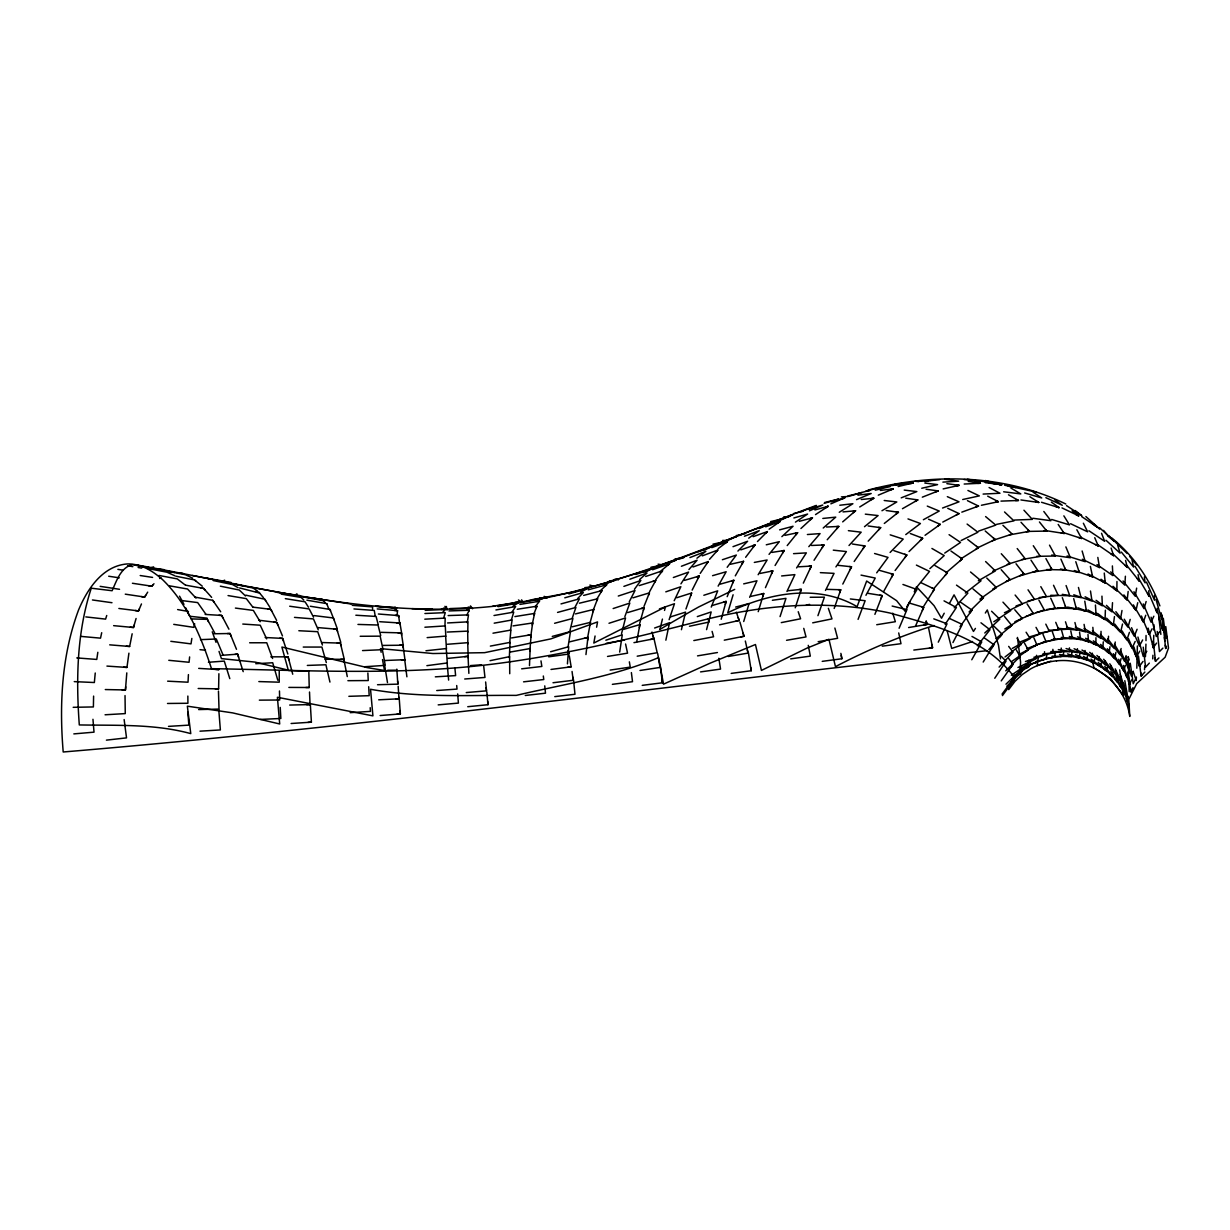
<?xml version="1.0" encoding="UTF-8"?>
<svg xmlns="http://www.w3.org/2000/svg" width="1230" height="1230" viewBox="0 0 1230 1230"><rect width="100%" height="100%" fill="white"/><g stroke="black" fill="none" stroke-linecap="round" stroke-linejoin="round"><path stroke-width="1.5" d="M1123.636 683.204L1123.62 687.14L1115.256 668.889M279.241 670.842L279.225 682.189L258.854 681.574M1077.542 636.786L1095.869 644.735L1095.945 637.724M1120.161 676.946L1120.13 680.928L1109.783 663.754M1114.226 588.847L1116.855 590.754L1116.963 581.498M1137.366 645.965L1136.828 668.213M1145.945 644.136L1145.438 656.666M1145.991 640.661L1146.053 635.464M1153.786 635.28L1153.325 647.887M1153.863 630.006L1153.94 624.717M198.199 688.493L218.602 688.862L218.894 673.733M467.769 632.22L467.954 621.842L447.582 622.964M1157.076 612.079L1155.754 609.773M93.603 696.103L93.388 706.943L73.185 707.312M444.968 625.87L445.183 618.09L424.796 619.182M1157.184 608.373L1157.076 612.801L1149.297 594.428M1112.612 672.61L1112.504 676.546L1098.175 662.401M1160.859 634.403L1158.829 617.276L1159.752 620.95M1112.52 675.9L1110.137 674.178M1102.203 617.952L1105.063 619.536L1105.386 610.218M530.038 651.408L530.13 648.564L510.496 651.992M1117.455 678.33L1117.317 682.204L1104.786 666.429M372.536 609.204L372.613 606.897L352.287 605.329M529.484 665.63L530.13 648.564M1121.56 684.526L1121.422 688.293L1110.782 671.211M1117.347 681.558L1115.256 679.575M1121.437 687.662L1119.669 685.448M509.328 657.62L510.035 642.383L490.37 646.088M1136.397 677.023L1136.213 680.544L1133.337 671.995M188.421 674.609L188.021 682.204L167.634 681.174M1152.741 658.896L1152.941 655.236M1108.522 636.264L1108.107 643.152L1092.409 630.898M1125.389 576.224L1124.85 585.157L1110.675 571.873M1107.215 667.567L1106.969 671.426L1091.056 659.096M1112.52 602.685L1111.935 611.864L1096.099 600.332M1107.015 670.78L1104.34 669.351M1144.5 669.72L1144.776 665.984M1103.295 641.829L1102.787 648.61L1085.598 638.262M567.43 663.877L568.721 646.719L550.61 651.731M1102.88 647.487L1102.787 648.61L1099.943 646.888M530.96 637.278L531.145 634.741L511.496 637.94M125.691 686.801L125.445 689.953L105.303 689.553M126.798 672.887L125.445 689.953L122.108 689.892M529.946 649.947L531.145 634.741L527.885 635.28M1036.014 661.525L1054.817 656.835L1055.094 653.222M1044.701 658.619L1063.258 656.144L1063.581 652.438M509.697 643.059L510.88 630.083L492.984 633.189M152.09 568.245L132.102 564.632C120.571 567.83 116.573 580.99 112.099 590.723L91.281 588.201C76.875 632.051 75.937 679.283 79.304 724.931C116.558 725.639 154.427 723.717 190.773 733.618L187.36 706.174L232.685 712.893L279.702 723.978L277.396 697.272L372.921 715.86L370.538 689.277C418.754 698.01 467.585 695.058 516.262 695.396C564.063 684.08 613.001 676.915 658.573 657.589L663.539 684.157L709.848 663.293L755.451 644.52L761.432 670.427L806.603 648.302L828.928 639.277L835.462 666.645C867.089 650.147 899.976 636.095 934.062 625.501M95.248 673.01L94.356 682.527L74.261 681.62M1101.173 663.108L1100.804 666.906L1083.476 656.42M1100.865 666.276L1097.944 665.153M189.62 656.928L189.066 662.278L168.787 660.31M397.044 615.584L397.551 610.664L377.241 608.927M1161.92 615.215L1161.535 618.844L1156.031 599.533M1052.081 656.251L1071.438 656.513L1071.837 652.746M587.633 640.23L587.955 637.371L569.844 641.783M1037.628 662.109L1037.228 665.676L1050.912 661.156M585.957 654.56L587.955 637.371L584.957 638.109M1127.326 598.533L1127.157 599.948L1124.804 597.688M1128.171 591.461L1127.157 599.948L1113.042 586.279M1075.589 654.621L1094.07 663.093L1094.531 659.326M1059.491 654.468L1079.325 657.835L1079.802 654.053M1087.366 656.266L1086.889 660.033L1067.517 653.93M1086.966 659.418L1083.676 659.003M1036.536 655.313L1036.075 658.803L1017.963 667.506M1093.332 640.83L1109.106 653.238L1109.967 646.719M1110.675 623.395L1113.304 625.363L1114.457 616.599M1115.256 642.014L1114.38 648.548L1100.373 634.419M532.344 625.132L532.636 622.964L513.002 625.901M106.933 666.091L126.951 667.429L128.919 653.176M530.853 635.941L532.636 622.964M1162.75 629.775L1161.781 627.1M97.831 652.3L96.77 659.434L76.783 657.912M619.689 652.085L622.272 634.788L605.852 640.215M191.849 638.432L191.004 643.874L170.832 641.322M510.481 630.452L512.126 619.966L494.199 623.164M1163.196 626.977L1162.673 630.329L1157.492 610.864M467.262 622.688L468.507 614.892L448.151 615.569M568.045 646.995L570.474 631.574L552.27 636.417M1136.643 588.125L1135.259 596.243L1123.052 580.975M1121.991 610.495L1120.515 619.028L1106.416 605.345M595.074 636.002L593.829 643.044L665.369 606.974L664.523 610.434M596.612 627.208L597.549 621.919L550.794 638.908L484.62 652.669L432.96 653.53L380.47 648.625L381.146 652.269M639.354 627.485L639.877 624.594L623.487 629.422M1019.778 674.486L1020.592 662.232L1017.456 637.432M1026.989 665.461L1046.177 658.696L1046.838 655.067M590 624.917L590.477 622.349L572.288 626.777M636.679 641.952L639.877 624.594M587.602 637.74L590.477 622.349M1115.902 652.331L1114.703 658.527L1100.589 644.397M1114.903 657.496L1114.703 658.527L1112.381 656.159M109.701 644.843L129.642 646.473L132.163 633.788M1037.659 661.263L1019.593 670.212M1038.258 658.281L1037.536 661.863L1034.553 663.247M1121.13 648.502L1119.869 654.621L1107.753 638.893M534.204 615.185L534.573 613.432L514.893 616.584M532.344 623.933L534.573 613.432M665.861 640.184L669.551 622.703L654.621 628.007M101.706 632.712L100.522 638.155L80.611 636.371M1133.998 607.835L1136.013 610.403L1137.735 602.715M681.42 629.699L685.587 612.11L670.765 616.814M1118.285 629.822L1120.622 632.143L1122.529 624.041M194.663 623.748L193.802 627.362L173.753 624.363M569.751 631.636L572.903 618.413L554.607 623.272M1028.787 660.249L1027.926 663.831L1011.321 675.239M659.91 629.514L662.432 619.105M621.55 633.604L625.547 617.952L609.004 623.272M1121.068 658.604L1119.577 664.385L1107.277 648.702M706.558 629.637L711.171 611.94L697.318 616.599M1119.823 663.416L1119.577 664.385L1117.547 661.771M593.121 611.618L593.706 609.419L575.486 613.908M590.108 622.641L593.706 609.419M643.367 610.28L644.09 607.666L627.608 612.601M721.195 619.244L726.13 601.393L723.855 602.054M725.3 604.345L726.13 601.393L712.462 605.452M1130.186 619.397L1128.002 627.208L1115.856 611.694M1166.532 635.941L1165.856 638.339L1163.303 618.229M639.692 623.333L644.09 607.666L641.353 608.496M1126.111 655.605L1124.527 661.263L1114.426 644.166M134.178 625.101L133.501 627.5L113.637 625.655M136.084 618.49L133.501 627.5L130.196 627.192M443.753 617.752L445.275 612.648L424.919 613.509M733.111 594.782L727.76 612.771C767.428 593.244 816.858 583.22 857.11 606.636L866.673 581.037L896.624 600.671L905.357 611.556L909.8 601.654M743.72 621.504L749.055 603.546L735.648 607.051M511.357 620.089L513.74 612.125L494.014 615.507M1146.145 601.532L1144.023 608.65L1133.937 591.738M1015.042 674.547L1013.997 678.007L1002.02 694.181M758.218 611.664L763.738 593.506L761.555 593.982M762.815 596.504L763.738 593.506L750.623 596.442M1021.638 666.506L1020.47 670.258L1005.971 684.203M106.733 615.492L105.596 619.12L85.823 616.907M1125.404 665.353L1123.682 670.719L1113.304 653.684M1123.959 669.827L1123.682 670.719L1121.975 667.875M780.051 616.599L785.97 598.364L772.379 600.286M795.241 607.805L801.268 589.339L799.054 589.554M1165.779 648.179L1165.256 645.197M669.12 619.659L674.471 603.73L659.434 608.912M800.238 592.383L801.268 589.339L788.015 590.738M1114.78 624.071L1126.926 639.738L1129.432 632.358M572.211 618.244L575.901 607.451L557.559 612.417M1166.424 646.319L1165.656 648.548L1163.472 628.361M817.935 615.661L824.392 597.18L810.201 597.273M834.186 608.45L840.736 589.754L838.43 589.677M1130.17 663.201L1128.356 668.382L1120.345 650.132M690.676 595.674L691.614 593.014L676.715 597.734M1141.701 619.136L1143.377 621.965L1145.745 615.246M685.956 609.004L691.614 593.014M1029.372 665.768L1012.644 677.699M1030.571 662.447L1029.141 666.429L1026.404 668.29M839.629 592.845L840.736 589.754L826.929 589.355M624.84 616.676L629.822 603.084L613.155 608.543M536.403 607.528L536.895 606.206L517.277 609.265M1128.879 672.472L1127.018 677.453L1118.685 659.265M533.866 614.216L536.895 606.206M596.904 600.594L597.596 598.795L579.422 603.207M1127.326 676.623L1127.018 677.453L1125.665 674.424M858.079 619.366L865.151 600.717L850.345 598.949M593.475 609.573L597.596 598.795M1016.072 675.439L1012.444 682.358M1014.704 679.006L1002.419 695.596M874.899 614.354L882.202 595.612L879.788 595.212M648.533 595.12L649.44 592.86L632.912 597.841M711.248 607.082L717.69 590.861L703.837 595.259M1018.947 674.67L1021.346 672.395L1023.037 668.121M880.957 598.702L882.202 595.612L867.765 593.291M1137.089 629.268L1134.291 636.248L1124.251 619.213M643.966 606.482L649.44 592.86M727.176 596.658L733.818 580.299L731.558 580.929M732.711 583.005L733.818 580.299L720.211 584.158M1133.261 671.196L1131.308 675.9L1125.681 656.712M899.115 628.238L906.941 609.619L892.15 606.067M139.374 608.881L138.513 610.926L118.879 608.466M1131.446 679.913L1129.509 684.526L1123.482 665.445M141.465 603.945L138.513 610.926L135.254 610.51M1129.832 683.757L1129.509 684.526L1128.54 681.343M765.444 587.663L772.794 570.935L770.641 571.35M915.566 625.947L923.715 607.359L921.332 606.636M749.654 597.303L756.942 580.791L743.689 583.866M771.564 573.703L772.794 570.935L759.894 573.472M922.346 610.434L923.715 607.359L909.339 603.054M914.259 591.753L916.473 586.802L934.077 605.683L941.534 618.244L944.21 613.232M1135.182 641.445L1132.184 648.026L1122.083 630.929M1132.692 646.934L1132.184 648.026L1130.524 645.181M1153.848 616.215L1151.08 622.165L1143.254 603.915M1132.999 687.647L1131.016 691.89L1127.649 672.149M803.313 583.128L811.354 566.077L809.202 566.184M786.939 591.446L794.888 574.625L781.619 575.948M1131.354 691.183L1131.016 691.89L1130.508 688.6M674.194 600.732L680.851 586.725L665.799 591.845M938.275 642.168L947.039 623.795L933.785 618.859M810.001 568.89L811.354 566.077L798.501 566.815M1135.275 679.529L1133.23 683.742L1130.385 663.923M698.087 578.361L699.255 576.024L684.572 580.36M825.484 590.446L834.063 573.365L820.348 572.642M692.152 590.108L699.255 576.024L696.826 576.747M842.811 584.066L851.529 566.784L849.33 566.538M466.631 615.415L469.26 610.249L448.95 610.926M629.283 601.747L635.003 590.523L618.275 596.043M468.83 611.11L469.26 610.249M850.053 569.628L851.529 566.784L838.337 565.354M952.958 642.552L962.291 624.41L949.514 618.49M1147.898 631.374L1149.189 634.419L1152.095 628.807M575.01 607.159L579.422 598.841L561.018 603.899M949.575 603.207L954.05 594.843L973.468 631.451L975.436 628.392M865.951 595.289L875.237 578.054L861.046 575.117M1142.655 639.954L1139.38 646.011L1131.569 627.715M654.698 582.344L655.728 580.468L639.2 585.588M649.532 591.753L655.728 580.468L652.992 581.329M883.617 591.584L893.241 574.256L890.981 573.611M718.135 586.126L726.146 571.75L712.57 575.671M971.777 659.757L981.755 641.952L971.977 636.433M891.612 577.116L893.241 574.256L879.696 570.428M735.309 575.84L743.566 561.311L730.605 564.232M742.197 563.709L743.566 561.311M1139.764 651.162L1136.397 656.912L1128.433 638.585M906.833 606.728L916.965 589.539L902.943 584.465M1136.966 655.959L1136.397 656.912L1135.106 653.868M601.132 591.968L601.962 590.569L583.65 595.412M596.919 598.964L601.962 590.569M992.118 647.549L993.871 644.658L984.6 638.124M758.141 574.733L767.105 560.004L754.328 562.418M775.085 565.477L784.187 550.517L782.142 550.825M145.663 595.428L144.663 597.057L125.276 594.167M983.185 662.048L993.871 644.658M147.692 592.153L144.663 597.057L141.45 596.581M782.664 552.977L784.187 550.517L771.871 552.408M923.807 606.159L934.416 589.078L932.217 588.032M932.632 591.891L934.416 589.078L921.224 582.805M985.338 613.032L987.306 609.972L998.468 645.058L1000.497 658.865M796.594 567.952L806.342 552.885L793.55 553.654M814.045 560.28L823.946 544.967L821.871 545.044M680.928 583.85L688.569 572.104L673.348 577.516M396.398 608.435L376.288 606.405M822.286 547.488L823.946 544.967L811.477 545.459M395.214 610.218L396.629 608.066M512.064 612.017L515.662 606.575L495.936 609.942M994.763 678.253L1006.002 661.263L1001.189 656.266M945.163 624.317L956.417 607.512L944.025 600.87M706.896 563.524L708.219 561.557L692.982 566.984M700.224 573.395L708.219 561.557M1159.521 631.82L1156.323 636.556L1151.095 617.199M835.923 566.907L846.409 551.563L833.294 550.164M854.173 561.495L864.921 545.966L862.814 545.628M1011.045 667.106L1012.967 664.338L1012.259 663.37M863.122 548.534L864.921 545.966L852.344 543.998M1146.806 651.27L1143.208 656.359L1137.935 637.048M1001.235 680.882L1012.967 664.338L1008.692 658.481M960.061 626.593L971.977 610.126L960.569 602.177M1156.569 643.09L1153.31 647.58L1148.128 628.115M969.993 612.863L971.977 610.126M1153.848 646.826L1153.31 647.58L1152.448 644.351M634.434 589.278L640.861 580.468L623.902 586.372M876.698 572.826L888.029 557.39L874.576 553.5M1143.054 661.386L1139.457 666.276L1133.922 646.965M1140.056 665.461L1139.457 666.276L1138.565 663.062M727.176 567.291L736.324 555.053L722.379 559.727M745.657 557.282L755.005 544.921L752.652 545.736M753.452 546.966L755.005 544.921L740.844 549.871M895.117 570.505L906.848 555.022L904.696 554.284M661.448 572.211L662.57 570.735L645.704 576.47M655.805 579.545L662.57 570.735L659.772 571.689M904.88 557.574L906.848 555.022L893.887 550.656M977.373 645.765L989.966 629.745L980.971 622.795M535.035 606.821L539.555 601.209L519.936 604.407M787.215 545.567L797.609 532.698L795.518 533.128M917.149 586.695L929.511 571.412L916.396 565.093M769.042 554.361L779.328 541.677L766.275 544.798M795.871 534.819L797.609 532.698L785.017 535.342M999.959 636.786L1002.158 634.203L993.963 626.224M934.416 587.909L947.392 572.811L945.363 571.612M808.817 546.658L820.072 533.605L807.387 534.527M988.828 649.655L1002.158 634.203M827.221 539.739L838.798 526.44L836.754 526.532M945.24 575.302L947.392 572.811L935.123 565.631M688.954 569.505L697.102 560.204L681.405 566.261M836.861 528.623L838.798 526.44L826.529 527.024M716.444 551.578L717.813 550.041L702.299 555.868M709.526 559.327L717.813 550.041M152.889 584.973L151.782 586.187L132.425 583.266M153.981 583.758L151.782 586.187L148.569 585.711M849.008 545.52L861.169 532.19L848.377 530.653M868.18 541.154L880.649 527.685L878.574 527.393M954.219 607.789L967.872 593.091L956.494 585.126M1149.343 663.093L1145.576 667.152L1143.239 647.165M999.114 667.091L1013.028 652.207L1008.677 646.38M878.574 529.899L880.649 527.685L868.134 525.963M1144.884 672.057L1141.163 676.008L1138.457 656.021M577.685 598.533L583.343 592.568L564.785 597.811M1141.778 675.347L1141.163 676.008L1140.748 672.687M890.105 552.455L903.22 539.094L890.197 534.85M1017.733 658.819L1020.085 656.405L1019.47 655.344M737.908 551.071L747.609 541.262L733.003 546.673M1005.771 670.827L1020.085 656.405L1016.334 649.947M757.465 541.538L767.382 531.591L753.144 536.664M765.737 533.236L767.382 531.591M1162.888 648.133L1159.46 651.562L1157.245 631.467M969.071 611.956L983.477 597.734L981.74 596.273M981.079 600.086L983.477 597.734L973.007 588.909M909.032 551.563L922.685 538.248L920.624 537.464M920.409 540.447L922.685 538.248L910.277 533.513M1156.046 660.679L1155.477 661.233L1153.294 641.076M1158.921 657.942L1155.477 661.233L1155.124 657.881M1006.878 686.14L1021.346 672.395M605.621 585.772L606.698 584.757L588.278 589.816M442.969 611.879L445.552 609.45L425.211 610.326M600.194 590.846L606.698 584.757M781.88 536.649L793.058 526.255L779.635 529.853M800.93 528.516L812.461 517.876L810.278 518.43M984.769 632.989L999.759 619.244L991.595 611.249M810.539 519.629L812.461 517.876L799.331 521.289M929.895 568.629L944.21 555.576L931.925 548.457M639.631 579.484L647.042 573.026L629.837 579.222M823.224 528.008L835.739 517.138L822.839 518.445M294.846 595.566L296.922 593.767M842.688 521.874L855.557 510.788L853.466 510.957M947.331 571.719L962.244 558.927L960.369 557.605M853.405 512.618L855.557 510.788L843.011 511.895M1009.154 627.623L1011.736 625.424L1004.541 616.568M959.769 561.034L962.244 558.927L950.944 551.025M996.131 638.555L1011.736 625.424M668.305 564.831L669.612 563.755L652.577 569.751M661.694 570.259L669.612 563.755M864.505 526.701L878.097 515.57L865.32 514.155M884.308 523.442L898.423 512.264L896.393 511.957M896.07 514.109L898.423 512.264L886.154 510.512M965.35 593.045L981.033 580.806L970.532 571.996M696.949 558.205L705.851 551.301L689.922 557.574M1005.018 656.958L1021.192 644.597L1017.179 638.355M725.946 542.784L727.484 541.615L711.816 547.658M718.182 548.626L727.484 541.615M905.757 534.604L920.44 523.534L907.986 518.906M925.052 535.296L940.274 524.364L928.558 519.214M937.737 526.163L940.274 524.364M748.732 538.156L759.218 530.699L744.457 536.219M1025.42 651.854L1028.172 649.901L1024.575 643.305M466.677 610.28L470.214 607.774L449.919 608.573M979.895 599.133L996.331 587.479L986.752 578.023M993.609 589.401L996.331 587.479M1011.567 661.586L1028.172 649.901M159.639 578.5L160.761 577.7M769.134 529.192L780.066 521.535L765.66 526.824M778.252 522.812L780.066 521.535M944.732 553.07L960.538 542.415L949.083 534.666M795.441 522.12L807.618 514.048L793.873 517.953M993.825 621.75L1010.737 610.603L1002.957 602.147M815.521 514.601L828.251 506.253L826.022 506.852M826.13 507.621L828.251 506.253L814.906 509.943M962.014 558.113L978.357 547.75L976.589 546.381M975.651 549.456L978.357 547.75L967.718 539.524M839.244 512.28L852.897 503.716L839.829 505.238M859.724 506.975L873.823 498.227L871.732 498.427M871.486 499.657L873.823 498.227L861.231 499.518M513.033 606.113L517.815 603.207L498.058 606.636M1019.332 620.197L1022.222 618.444L1014.765 609.757M1004.802 628.961L1022.222 618.444M881.971 510.742L896.808 501.963L884.216 500.487M978.342 580.76L995.362 570.935L985.599 561.541M902.466 508.697L917.795 499.934L915.797 499.641M915.258 501.394L917.795 499.934L905.741 498.165M992.672 589.155L1009.999 579.545L1001.189 569.69M1007.124 581.144L1009.999 579.545M1012.305 648.41L1030.187 638.57L1026.097 632.22M923.376 519.721L939.228 511.05L927.282 506.099M1033.907 646.503L1036.89 644.874L1033.923 637.893M1018.932 654.591L1036.89 644.874M536.664 601.501L542.415 598.395L522.781 601.731M541.461 598.902L542.415 598.395M956.356 515.016L959.046 513.602L947.746 508.313M580.668 592.122L587.51 588.586L568.844 593.921M942.764 522.074L959.046 513.602M610.388 581.867L611.618 581.252L593.091 586.51M961.153 540.524L977.912 532.236L967.103 524.072M604.145 584.927L611.618 581.252L608.543 582.128M1004.433 612.755L1022.453 603.945L1015.119 595.043M644.92 572.258L653.376 568.152L635.941 574.471M675.239 560.081L676.746 559.373L659.511 565.569M992.318 540.846L995.147 539.509L993.486 538.079M978.096 547.581L995.147 539.509L985.184 530.96M667.69 563.617L676.746 559.373M704.606 549.964L714.615 545.305M1014.888 621.734L1033.185 613.278L1027.05 603.838M1030.156 614.693L1033.185 613.278M735.448 536.926L737.216 536.111L721.364 542.369M726.576 540.969L737.216 536.111M759.264 528.531L770.933 523.273M780.696 520.106L793.027 514.586L778.436 520.09M734.71 589.385L698.609 607.005A1684.977 1041.349 -57.6 0 0 659.895 629.437M992.641 571.32L1010.23 563.632L1001.282 553.746M221.984 581.36L224.66 580.191M809.417 510.85L822.778 505.038L808.787 509.128M830.865 503.839L844.779 497.812L842.519 498.458M842.473 498.796L844.779 497.812L831.142 501.748M1006.109 581.513L1023.96 573.995L1022.637 572.304M856.541 499.641L871.178 493.507L857.925 495.167M878.282 495.152L893.195 488.91L891.058 489.156M1020.992 575.24L1023.96 573.995L1016.042 563.755M890.72 489.94L893.195 488.91L880.296 490.432M901.206 497.858L916.827 491.585L904.219 490.094M1020.808 641.676L1039.658 634.096L1036.014 627.362M738.815 535.619L755.451 528.977M698.44 551.716L721.902 542.568M935.584 491.954L938.213 490.924L926.067 489.248M922.316 497.166L938.213 490.924M706.481 548.519L681.943 557.667M1042.748 642.537L1045.9 641.322L1042.963 634.311M1026.896 648.61L1045.9 641.322M816.336 505.392C711.939 544.444 609.204 592.568 497.335 605.744M755.958 528.946L783.049 518.676L770.641 521.612M942.564 508.021L959.016 501.825L947.331 496.659M1016.011 606.021L1034.461 599.256L1028.034 589.816M975.759 507.083L978.527 506.068L967.457 500.671M669.996 562.51L675.27 560.588M678.776 559.312L684.034 557.405L674.809 559.096M961.829 512.141L978.527 506.068M642.075 572.088L659.818 565.677L650.993 567.215M1025.743 616.584L1044.255 609.88L1038.904 600.132M801.022 511.557L815.997 506.207M1042.994 659.818L1046.177 658.696M978.603 531.099L995.793 525.102L985.599 516.569M972.53 641.507L951.713 648.425L947.131 630.713M1025.436 661.509L1044.593 655.16L1044.531 651.731M994.624 539.801L1012.198 534.081L1002.911 525.287M1009.292 535.035L1012.198 534.081M646.549 570.366L609.111 581.698M150.26 567.922L153.596 566.876M1036.075 644.92L1054.925 639.123L1052.403 631.943M1051.804 640.092L1054.925 639.123M1007.293 564.355L1025.267 558.851L1017.195 548.549M824.115 503.347L838.568 499.088L824.607 502.517M849.623 496.121L860.247 492.984L847.808 495.951M858.801 493.415L875.698 488.464M1030.171 636.694L1049.252 631.128L1045.808 624.148M604.714 583.42L614.923 580.483M572.934 592.199L591.799 586.802L584.788 587.663M1019.655 575.901L1037.92 570.674L1030.971 560.111M1034.891 571.535L1037.92 570.674M1027.773 601.101L1046.423 596.442L1040.811 586.649M1051.696 657.604L1054.817 656.835M868.026 490.094C932.894 472.766 1004.772 474.196 1065.81 504.023M859.647 493.046L862.015 492.461M793.658 513.556L802.883 511.311M875.283 490.186L890.243 486.573L876.606 488.325M910.723 483.559L913.229 482.96L899.899 484.62M898.146 486.526L913.229 482.96L911.015 483.236M806.111 605.191L809.586 604.391M1036.321 612.448L1055.202 608.097L1050.712 598.118M1052.065 608.819L1055.202 608.097M921.762 488.264L937.583 484.62L924.822 483.052M1033.892 657.281L1053.172 652.853L1052.865 649.332M956.525 485.942L959.185 485.343L946.885 483.651M719.596 624.825L739.168 620.443L738.231 617.706M943.149 488.91L959.185 485.343L957.14 485.066M735.924 621.181L739.168 620.443L736.324 612.186M736.247 535.604L745.457 533.574M962.721 499.518L979.341 495.89L967.933 490.463M689.476 626.255L709.095 622.042L707.988 618.705M712.954 544.167L721.795 542.292M981.417 505.269L998.36 501.702L996.592 500.779M995.547 502.286L998.36 501.702L987.69 496.151M490.032 660.679L509.62 656.635L509.727 673.717M812.707 622.826L831.987 618.89L828.359 608.312M996.438 524.395L1013.951 520.859L1004.541 511.972M781.281 622.611L800.592 618.782L798.224 611.71M740.721 636.909L743.996 636.248L743.151 633.296M724.27 640.169L743.996 636.248L739.907 621.996M571.581 592.383L532.221 599.656M1044.931 641.829L1063.765 638.17L1061.736 630.867M1060.644 638.77L1063.765 638.17M633.957 642.644L653.837 638.816L653.068 636.002M650.547 639.446L653.837 638.816L651.977 632.066M693.828 640.553L713.569 636.771L712.093 631.39M1039.734 633.096L1058.723 629.529L1055.74 622.334M1011.383 534.527L1029.418 531.314L1028.019 529.807M606.313 643.305L624.456 640.046M500.287 605.375L520.121 601.901L515.139 602.147M527.47 600.793L545.397 597.642L544.49 597.688M818.15 641.706L837.615 638.309L834.878 628.038M1026.42 531.837L1029.418 531.314L1021.023 522.289M637.202 656.19L657.189 652.715L653.899 638.232M786.554 640.292L806.019 636.925L803.759 628.361M1021.992 559.496L1040.319 556.36L1033.277 545.72M728.175 656.482L748.055 653.099L747.348 649.947M697.548 655.867L717.428 652.53M908.601 627.531L927.174 624.44L926.144 621.027M924.099 624.963L927.174 624.44L926.221 621.335M607.528 656.451L627.546 653.161L625.578 644.028M876.729 624.717L895.348 621.704L892.765 613.201M492.784 606.206L512.541 603.084M639.984 670.488L660.049 667.429L657.666 653.484M610.157 670.089L630.237 667.106L629.36 661.848M322.629 599.456L300.766 596.458M1033.123 571.981L1051.819 569.352L1045.93 558.589M1048.713 569.782L1051.819 569.352L1050.835 567.568M790.706 658.865L810.309 656.113L808.279 645.335M700.562 671.903L720.549 669.089L718.843 658.25M548.718 656.82L568.844 654.037L568.26 651.162M609.28 580.96L614.785 580.237M882.248 646.165L900.99 643.69L898.715 632.943M731.204 673.394L751.223 670.734L750.7 667.444M822.224 661.356L841.858 658.757L841.259 655.467M426.887 665.661L447.12 662.985L448.627 680.082M551.009 669.443L571.151 666.814L569.305 655.774M612.371 684.341L632.512 681.697L631.39 672.595M1060.183 656.543L1063.258 656.144M567.814 667.244L571.151 666.814M642.229 685.356L662.386 682.788L661.986 679.467M889.505 485.835L902.928 484.128M929.45 648.118L932.555 647.718L928.589 627.961M913.813 650.055L932.555 647.718L931.894 644.443M553.023 682.742L573.211 680.282L572.796 677.054M1042.733 654.053L1061.613 651.746L1061.198 648.072M895.594 484.728L909.754 483.021L895.102 483.99M924.96 481.53L928.419 481.115M1039.304 597.549L1058.215 595.32L1053.526 585.265M521.658 668.828L541.846 666.445L540.985 660.894M554.776 696.626L574.979 694.274L573.518 679.683M523.565 681.835L543.768 679.544L543.322 676.008M106.41 740.137L126.521 737.877L124.138 719.565M525.287 695.473L545.49 693.182L544.752 685.879M425.964 650.762L446.244 648.548L447.336 663.723M930.157 480.684L939.52 479.685M945.132 479.085L948.868 478.685M464.679 656.651L468.046 656.313L468.861 673.348M447.751 658.404L468.046 656.313M467.754 706.712L487.972 704.713L487.68 701.361M1062.735 608.066L1065.918 607.774L1062.32 597.657M1046.776 609.465L1065.918 607.774L1065.318 606.098M986.967 650.701C679.022 684.203 371.998 726.161 63.207 751.991C59.209 704.36 61.7 655.067 78.582 609.926C87.33 589.139 102.444 565.969 127.105 563.955A187.683 81.426 83.8 0 1 161.145 578.5M438.188 704.882L458.406 703.099L457.683 693.92M466.262 692.552L486.496 690.845L486.188 687.601M73.831 733.895L94.018 732.158L92.957 719.289M427.148 637.617L445.629 636.11L446.475 649.025M380.132 715.537L400.35 713.923L400.119 710.571M447.366 644.274L467.707 642.69L468.23 657.819M396.998 714.2L400.35 713.923L399.15 697.41M464.725 679.006L484.974 677.438L483.713 666.276M235.022 654.36L237.651 654.176L243.202 671.641M208.424 662.263L224.275 661.094L229.795 678.606M221.815 655.313L237.651 654.176L238.574 657.081M470.49 665.584L481.545 664.8M436.742 690.537L457.007 689.092L456.699 685.525M364.88 666.737L384.667 665.399L387.481 682.558M291.11 723.501L311.405 722.164L310.298 703.76M308.038 722.379L311.405 722.164M539.909 597.98L545.397 597.642M424.904 627.223L445.275 625.916L445.829 636.325M350.181 712.662L370.43 711.386L370.199 707.696M168.495 726.377L188.867 725.131L187.836 712.232M942.903 482.129L958.662 481.176L945.839 479.393M435.343 676.838L455.623 675.608L454.9 668.121M199.998 731.173L220.37 729.943L218.771 709.695M1048.929 630.313L1067.947 629.191L1065.472 621.811M105.073 714.784L125.26 713.6L125.029 695.58M841.397 496.874L848.177 496.49M255.763 663.708L272.706 662.755L277.796 680.221M918.702 481.33L929.865 480.715M977.712 483.405L980.402 483.267L968.21 481.407M866.089 490.97L869.502 490.785M983.108 494.076L999.959 493.245L989.089 487.526M1069.147 638.493L1072.329 638.339L1070.792 630.99M964.182 484.036L980.402 483.267L978.388 482.96M1053.172 639.277L1072.329 638.339M378.717 699.809L398.997 698.809L398.166 686.309M395.63 698.978L398.997 698.809M260.529 719.427L280.855 718.474L280.225 707.404M495.475 606.067C374.535 619.613 256.286 586.08 138.298 565.246M447.305 632.051L467.677 631.128L467.892 643.997M362.543 650.578L382.376 649.686L385.19 664.984M441.047 609.465L446.613 609.219L444.937 606.329M401.426 659.849L404.716 659.711L406.899 676.808M384.836 660.51L404.716 659.711M1014.412 520.059L1032.324 519.383L1023.944 510.219M200.475 639.646L216.326 639.016L223.014 654.883M1000.974 501.117L1018.455 500.472L1016.795 499.518M300.028 595.597L277.38 592.445M307.331 665.43L325.904 664.769L329.947 682.081M1015.55 500.564L1018.455 500.472L1008.477 494.783M1056.524 660.864C1090.349 657.189 1125.112 682.312 1129.77 716.475L1128.786 699.424L1136.689 683.649L1165.148 657.22L1168.5 648.056L1165.779 626.593M348.874 696.318L369.185 695.688L368.693 686.724M377.533 684.726L397.844 684.141L397.628 681.02M289.696 705.067L310.052 704.559L309.514 692.013M306.685 704.652L310.052 704.559M198.614 709.572L219.017 709.08L218.463 691.106M783.648 516.938L788.83 516.815M1036.706 556.344L1055.371 556.006L1049.513 545.151M1028.311 531.406L1046.776 531.083L1045.562 529.561M227.381 633.558L230.041 633.512L236.498 649.302M214.035 633.773L230.041 633.512L231.117 636.141M1043.716 531.114L1046.776 531.083L1039.442 521.981M399.642 645.243L402.963 645.212L405.054 660.402M382.991 645.427L402.963 645.212L403.302 647.733M167.511 703.468L187.913 703.268L187.852 696.057M360.206 636.279L380.147 636.156L382.961 649.209M387.635 670.258L396.875 670.196M347.906 680.682L368.231 680.544L367.878 673.01M259.361 700.147L279.717 699.993L279.456 690.999M249.644 642.783L266.756 642.767L272.583 658.511M303.241 647.057L321.906 647.072L326.319 662.57M285.222 656.851L288.097 656.851L292.725 674.209M270.8 656.82L288.097 656.851L288.85 659.741M340.725 659.326L343.831 659.341L347.275 676.562M288.865 687.416L309.237 687.509L308.838 672.426M305.855 687.493L309.237 687.509M325.074 659.234L343.831 659.341L344.4 662.201M1050.804 651.562L1069.793 651.716L1069.423 647.887M411.958 608.666L432.161 608.912M1062.474 569.89L1065.626 569.936L1060.906 559.096M1068.224 656.451L1071.438 656.513M215.219 688.8L218.602 688.862M1046.607 569.567L1065.626 569.936L1064.842 568.137M1050.774 595.289L1069.793 595.735L1066.087 585.557M398.013 632.82L401.349 632.897L403.332 645.858M191.173 618.905L207.363 619.366L214.85 633.235M381.254 632.343L401.349 632.897L401.672 635.064M357.961 624.425L378.025 625.024L380.716 635.587M337.266 643.013L340.387 643.106L344.062 658.465M321.568 642.521L340.387 643.106L340.987 645.658M248.214 586.772L251.843 586.91M288.527 670.504L308.899 671.273M1073.16 608.666L1076.342 608.819L1073.713 598.672M722.656 540.401L726.069 540.554M279.733 638.247L282.639 638.401L287.835 654.006M298.844 630.729L317.709 631.697L322.414 645.027M265.157 637.509L282.639 638.401L283.5 640.999M468.107 607.128L470.783 607.282M1057.231 607.743L1076.342 608.819L1075.912 607.143M355.854 615.231L376.072 616.445L378.133 624.348M218.925 615.277L221.661 615.43L228.918 629.191M205.179 614.431L221.661 615.43L222.861 617.721M198.691 668.382L219.032 669.612L215.665 669.412M396.552 622.78L399.919 622.995L401.703 633.45M230.979 582.405L206.317 578.131M379.701 621.704L399.919 622.995L400.211 624.748M242.787 624.056L260.222 625.209L266.649 638.877M123.63 667.198L126.951 667.429M353.963 608.942L374.258 610.434L375.135 615.538M375.534 606.082L395.876 607.62L394.922 607.19M395.291 615.338L398.658 615.6L399.596 623.349M378.379 614.001L398.658 615.6L398.812 616.891M294.493 617.383L313.435 618.921L318.247 629.852M126.336 646.196L129.642 646.473M394.184 610.388L397.551 610.664M333.714 628.961L336.882 629.222L340.787 642.414M317.801 627.577L336.882 629.222L337.527 631.421M1057.785 628.315L1076.85 629.991L1074.928 622.518M443.4 608.127L445.998 608.358M178.181 572.934L183.039 573.38M156.825 568.921L163.959 569.628M199.983 649.671L205.502 650.224M1061.198 637.401L1080.57 639.538L1079.556 632.205M964.074 479.531L979.895 481.299L967.38 479.239M915.105 481.238L918.687 481.653M999.037 484.389L1001.774 484.728L990.181 482.698M267.848 608.973L270.8 609.342L276.642 620.427M252.996 607.159L270.8 609.342L271.769 611.187M314.081 615.6L333.376 617.967L337.251 628.684M273.829 622.088L276.812 622.457L282.485 635.956M985.245 482.637L1001.774 484.728L999.852 484.389M1003.649 491.785L1020.792 493.922L1010.906 488.033M258.869 620.227L276.812 622.457L277.749 624.702M180.61 600.409L197.676 602.592L205.84 614.185M235.407 608.081L253.349 610.418L260.16 621.704M1032.8 518.26L1050.897 520.705L1043.824 511.48M1020.931 499.964L1038.781 502.455L1037.305 501.502M289.726 606.236L309.176 608.942L313.527 617.199M92.45 599.963L111.976 602.715M1035.814 502.024L1038.781 502.455L1029.894 496.72M351.227 604.053L311.19 597.872M1051.727 555.038L1070.408 557.774L1065.872 546.889M108.701 576.24L119.279 577.823M658.05 564.186L663.062 564.939M140.205 575.532L152.582 577.408M100.168 586.356L119.541 589.308M1045.7 530.607L1064.258 533.466L1063.258 531.96M117.88 569.367L123.185 570.182M1058.338 649.609L1077.68 652.669L1077.403 648.717M1061.183 532.974L1064.258 533.466L1058.184 524.426M285.345 598.641L305.055 601.808L308.499 607.251M310.344 606.252L329.978 609.434L333.115 617.429M127.566 565.769L132.84 566.646M138.129 567.507L141.65 568.091M281.24 594.152L301.089 597.442L303.825 600.04M291.279 594.613L253.303 587.617M228.057 595.581L246.323 598.641L253.026 607.389M980.11 480.991L992.272 483.052M320.369 599.886L323.675 600.455L325.12 602.777M303.718 597.042L323.905 600.84M1004.587 485.204L1036.06 492.062M1076.035 657.251L1079.325 657.835M306.885 600.163L326.734 603.638L328.702 608.742M177.627 609.573L188.467 611.479M1076.173 571.889L1079.31 572.442L1075.789 561.695M169.663 585.864L187.544 589.016L195.985 598.088M1062.274 594.336L1081.093 597.672L1078.449 587.463M1060.429 569.044L1079.31 572.442L1078.725 570.659M137.637 565.462L174.814 572.473M200.659 587.894L203.642 588.432L211.652 597.396M195.017 597.119L212.775 600.317L220.693 611.787M185.715 585.188L203.642 588.432L204.964 589.923M992.625 483.405L996.023 484.051M158.978 575.456L177.228 578.884L185.546 585.265M192.403 575.502L212.313 579.315M148.138 568.598L166.957 572.211L174.829 575.778M166.404 571.012L185.423 574.733L192.679 578.177M175.936 576.224L194.478 579.914L202.274 586.187M227.873 582.805L231.44 583.512M235.007 584.235L243.924 586.018M220.355 586.172L239.312 590.031L245.523 595.996M1083.292 610.526L1086.428 611.172L1084.783 601.147M213.174 580.545L232.439 584.542L238.067 587.663M233.608 583.896L253.042 588.017L257.316 590.846M245.846 595.182L264.757 599.21L270.108 607.635M1067.563 607.082L1086.428 611.172L1086.152 609.511M255.625 591.43L258.807 592.122L263.512 597.749M239.604 587.955L259.591 593.06M1066.533 627.177L1085.398 631.851L1084.076 624.379M1085.26 640.815L1088.427 641.691L1087.981 634.48M1069.316 636.448L1088.427 641.691M985.307 480.515L1001.112 485.004M615.108 578.976L618.398 579.914M1024.652 492.969L1041.718 497.966L1033.015 492.138M1006.632 484.866L1015.765 487.557M1056.139 506.745L1059.061 507.636L1051.373 502.117M1051.696 519.475L1069.485 524.887L1063.858 515.847M1041.503 502.271L1059.061 507.636L1057.785 506.714M1066.087 648.548L1085.244 654.529L1085.075 650.501M1067.087 555.991L1085.26 561.71L1082.123 550.994M589.846 585.111L592.983 586.11M1063.489 532.621L1081.585 538.463L1080.801 537.018M1078.587 537.495L1081.585 538.463L1076.85 529.73M1089.595 575.794L1092.624 576.824L1090.38 566.384M1074.374 570.535L1092.624 576.824L1092.255 575.102M1073.775 594.782L1092.009 601.055L1090.487 591.015M1093.024 613.632L1096.053 614.769L1095.423 605.037M1077.834 607.758L1096.053 614.769L1095.945 613.155M1075.297 627.177L1093.516 634.711L1092.84 627.346M1092.824 643.413L1095.869 644.735M1045.869 497.673L1062.274 505.269L1054.725 499.749M1074.098 648.733L1092.44 657.22L1092.363 653.176M1006.647 485.097L1010.061 486.68M1091.025 661.663L1094.07 663.093M1075.942 514.571L1078.725 515.877L1072.099 510.757M1062.013 507.929L1078.725 515.877L1077.634 515.032M1070.638 523.734L1087.628 531.821L1083.369 523.227M1082.323 559.25L1099.559 567.707L1097.821 557.421M1081.078 537.449L1098.236 545.951L1094.746 537.71M1095.392 544.536L1098.236 545.951L1097.652 544.582M1102.388 581.498L1105.263 582.989L1104.263 573.057M1088.027 573.98L1105.263 582.989L1105.093 581.344M1085.121 596.781L1102.357 605.821L1101.942 596.135M1087.92 609.911L1105.063 619.536M1083.999 628.453L1101.111 638.508L1101.019 631.344M544.167 596.335L546.996 598.026M1082 650.04L1099.189 660.71L1099.159 656.635M518.43 599.994L521.151 601.716M1066.518 505.622L1081.785 515.678L1075.143 510.527M1094.531 525.272L1097.114 526.994L1091.148 522.258M1088.934 530.76L1104.663 541.323L1101.542 533.282M1081.647 516.569L1097.114 526.994L1096.13 526.209M1110.998 553.869L1113.627 555.683L1111.12 548.042M1097.806 544.736L1113.627 555.683M1096.991 564.601L1112.889 575.594L1112.381 565.923M1101.019 579.253L1116.855 590.754M1097.56 613.432L1113.304 625.363M1106.493 651.162L1109.106 653.238M1112.796 540.016L1113.734 540.754L1099.835 527.962M1093.655 524.149L1099.712 528.977L1085.89 516.554M1089.657 652.346L1105.401 664.892L1105.37 660.787M1108.184 536.295L1113.734 540.754L1111.413 538.648M194.478 579.914L195.77 580.96M1108.845 535.788L1127.249 553.5M1105.985 540.262L1120.084 553.131L1117.839 545.69M1111.766 537.971C1133.676 555.729 1149.942 579.607 1159.89 605.883M1125.004 565.262L1127.341 567.445L1125.573 560.419M1113.242 554.223L1127.341 567.445L1127.049 566.292M1106.57 618.183L1120.622 632.143M1096.929 655.436L1110.998 669.72L1110.951 665.568M161.161 578.285C186.76 602.408 200.859 635.772 211.483 668.659C304.164 670.242 397.167 675.577 489.509 664.523C559.635 656.051 628.346 639.431 696.657 621.857C759.525 604.806 825.991 599.072 890.059 613.063C934.247 625.378 984.584 637.955 1013.628 676.285L1008.692 689.6L1014.935 681.42L1022.284 674.517L1030.433 669.012A65.805 62.592 18.1 0 1 1056.524 660.833M1103.525 530.376L1108.399 536.203M1129.601 556.344L1136.674 564.908M1121.376 552.101L1133.614 567.061L1132.107 560.28M1116.225 541.984L1118.639 544.967M1137.197 578.546L1139.226 581.067L1138.088 574.671M1127.08 565.769L1139.226 581.067L1139.026 580.007M1123.882 594.89L1136.013 610.403M1124.912 637.125L1126.926 639.738M1103.664 659.234L1115.918 675.101L1115.902 670.996M470.475 605.898L472.535 608.758M212.775 600.317L214.082 602.223M521.597 599.856L523.273 602.485M264.757 599.21L265.634 600.609M179.549 596.166L183.962 604.345M1134.906 566.138L1145.115 582.851L1144.346 576.962M1147.482 593.475L1149.174 596.289L1148.697 590.784M1139.134 579.284L1149.174 596.289L1149.081 595.366M1133.368 604.868L1143.377 621.965M185.622 607.758L189.774 616.276L206.994 618.137L208.3 621.55M1116.148 676.515L1124.774 694.089M1123.359 691.706L1124.774 694.735L1124.758 690.814M1146.468 582.082L1154.509 600.225L1154.401 595.428M1141.44 616.015L1149.189 634.419M329.978 609.434L330.501 610.772M212.252 631.805L216.034 642.352M326.734 603.638L327.057 604.499M333.376 617.967L334.022 619.751M1129.294 660.018L1128.141 656.605L1129.186 691.691M1120.93 682.343L1127.295 700.777M219.032 651.393L221.431 658.619L255.087 662.109L288.297 670.166L281.885 647.042L367.217 667.613L384.513 670.504L382.499 659.572M1126.28 698.286L1127.31 701.469L1127.157 697.287M1120.284 674.517L1126.357 693.674L1126.265 689.63M1165.364 632.881L1166.717 637.924L1165.517 632.558M745.334 641.03L748.055 653.099M1161.904 616.491L1161.105 612.909L1163.811 631.866M1092.947 663.124L1093.931 667.675L1110.521 678.837L1123.251 695.334L1119.669 669.904M568.152 650.593L568.844 654.037M1125.081 688.769L1128.925 707.696M1128.356 705.159L1128.971 708.434L1128.694 703.975M840.874 653.361L841.858 658.757M446.382 606.467L447.043 610.126M1124.82 680.682L1128.233 700.454L1128.064 696.288M748.394 652.7L751.223 670.734M572.058 671.472L573.211 680.282M660.433 666.445L662.386 682.788M1164.395 637.448L1164.795 641.168M485.635 681.974L486.496 690.845M486.834 691.89L487.972 704.713M396.813 669.151L397.844 684.141"/></g></svg>
